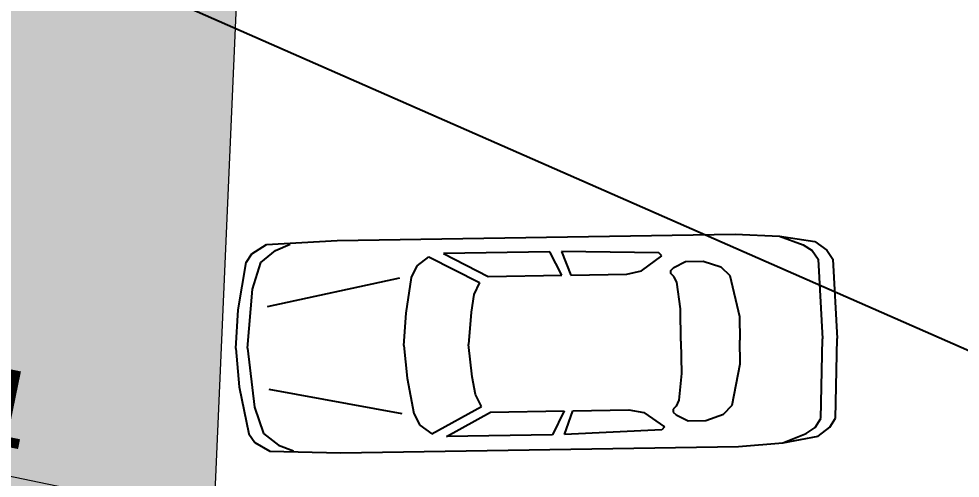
# Model space of a CAD drawing. Header units: centimetres. Extents: x 63871 to 181827, y -95930 to 42199.
# Drawn here: x 176684 to 177350, y 37214 to 37539 of the extents above; entities that cross this region are included whole.
import ezdxf

# ---------------------------------------------------------------- set-up
doc = ezdxf.new("R2010")
doc.units = ezdxf.units.CM
for name, color, linetype, lineweight in [('ARA SINIRLAR', 225, 'Continuous', 15), ('ARM_Pen_No__252', 8, 'Continuous', 18), ('OLUK', 222, 'Continuous', 15), ('ÇEKME MESAFESİ', 5, 'Continuous', 25)]:
    doc.layers.add(name, color=color, linetype=linetype, lineweight=lineweight)
doc.layers.add('Dıış Ölçü', color=140, linetype='Continuous')
doc.layers.add('furn', color=7, linetype='Continuous')
doc.styles.add('RomanS', font='')
doc.styles.get('RomanS').set_extended_font_data('Stylus BT')
doc.dimstyles.new('BÖYÜK', dxfattribs={"dimtxt": 70, "dimasz": 5, "dimexe": 5, "dimexo": 5, "dimgap": 2, "dimtad": 3, "dimdec": 0, "dimzin": 0, "dimdsep": 46, "dimtxsty": 'RomanS', "dimblk": 'DOT', "dimcen": 5, "dimadec": 0, "dimazin": 0, "dimtfac": 1, "dimtdec": 0, "dimtix": 1, "dimtofl": 0, "dimtmove": 1, "dimatfit": 0, "dimldrblk": 'DOT', "dimfxl": 10, "dimfxlon": 1, "dimtolj": 1, "dimtzin": 0, "dimarcsym": 0})

# ---------------------------------------------------------------- blocks, each defined once
blk = doc.blocks.new('02PCAR03')
at = {"color": 0, "linetype": 'ByBlock'}
for p, q in [((-170, 36), (-185, 35)), ((-35, 36), (-170, 36)), ((-11, 35), (-35, 36)), ((-197, 33), (-201, 30)), ((-185, 35), (-197, 33)), ((-193, 32), (-196, 30)), ((-185, 35), (-193, 32)), ((-14, 33), (-19, 35)), ((-9, 29), (-14, 33)), ((-6, 32), (-11, 35)), ((-4, 29), (-6, 32)), ((-201, 30), (-203, 27)), ((-196, 30), (-198, 27)), ((-145, 29), (-144, 30)), ((-138, 24), (-145, 29)), ((-144, 30), (-111, 31)), ((-111, 31), (-114, 23)), ((-111, 23), (-107, 31)), ((-107, 31), (-71, 31)), ((-71, 31), (-86, 23)), ((-66, 30), (-83, 21)), ((-62, 27), (-66, 30)), ((-6, 20), (-9, 29)), ((-1, 13), (-4, 29)), ((-203, 27), (-204, 0)), ((-198, 27), (-199, 0)), ((-159, 27), (-165, 25)), ((-153, 27), (-159, 27)), ((-149, 25), (-153, 27)), ((-60, 23), (-62, 27)), ((-165, 25), (-168, 22)), ((-148, 24), (-149, 25)), ((-149, 22), (-148, 23)), ((-148, 23), (-148, 24)), ((-133, 23), (-138, 24)), ((-114, 23), (-133, 23)), ((-86, 23), (-111, 23)), ((-58, 11), (-60, 23)), ((-11, 14), (-56, 23)), ((-168, 22), (-171, 8)), ((-151, 11), (-150, 20)), ((-150, 20), (-149, 22)), ((-83, 21), (-81, 17)), ((-4, 0), (-6, 20)), ((-81, 17), (-80, 11)), ((0, 0), (-1, 13)), ((-151, 0), (-151, 11)), ((-80, 11), (-79, 0)), ((-57, 0), (-58, 11)), ((-171, 8), (-171, 0)), ((-203, -27), (-204, 0)), ((-198, -27), (-199, 0)), ((-171, -8), (-171, 0)), ((-151, 0), (-151, -11)), ((-80, -11), (-79, 0)), ((-57, 0), (-58, -11)), ((-4, 0), (-6, -20)), ((0, 0), (-1, -13)), ((-168, -22), (-171, -8)), ((-151, -11), (-150, -20)), ((-81, -17), (-80, -11)), ((-58, -11), (-60, -23)), ((-11, -14), (-56, -23)), ((-1, -13), (-4, -29)), ((-83, -21), (-81, -17)), ((-165, -25), (-168, -22)), ((-150, -20), (-149, -22)), ((-149, -22), (-148, -23)), ((-66, -30), (-83, -21)), ((-6, -20), (-9, -29)), ((-159, -27), (-165, -25)), ((-149, -25), (-153, -27)), ((-148, -24), (-149, -25)), ((-148, -23), (-148, -24)), ((-138, -24), (-145, -29)), ((-133, -23), (-138, -24)), ((-114, -23), (-133, -23)), ((-111, -31), (-114, -23)), ((-86, -23), (-111, -23)), ((-111, -23), (-107, -31)), ((-71, -31), (-86, -23)), ((-60, -23), (-62, -27)), ((-201, -30), (-203, -27)), ((-196, -30), (-198, -27)), ((-153, -27), (-159, -27)), ((-62, -27), (-66, -30)), ((-197, -33), (-201, -30)), ((-193, -32), (-196, -30)), ((-145, -29), (-144, -30)), ((-144, -30), (-111, -31)), ((-107, -31), (-71, -31)), ((-9, -29), (-14, -33)), ((-4, -29), (-6, -32)), ((-185, -35), (-197, -33)), ((-185, -35), (-193, -32)), ((-170, -36), (-185, -35)), ((-11, -35), (-35, -36)), ((-14, -33), (-19, -35)), ((-6, -32), (-11, -35)), ((-35, -36), (-170, -36))]:
    blk.add_line(p, q, dxfattribs=at)
blk = doc.blocks.new('_Dot')
at = {"color": 0, "linetype": 'ByBlock', "lineweight": -2}
blk.add_line((-0.5, 0), (-1, 0), dxfattribs=at)
at = {"color": 0, "linetype": 'ByBlock', "const_width": 0.5}
blk.add_lwpolyline([(-0.25, 0, 1), (0.25, 0, 1)], format="xyb", close=True, dxfattribs=at)
blk = doc.blocks.new('*D384')
at = {"layer": 'Defpoints', "color": 0, "transparency": 16777216}
for p in [(-1661.81, 22365.37), (-1031.39, 22235.56, 0), (-1031.39, 22235.56)]:
    blk.add_point(p, dxfattribs=at)
at = {"layer": 'Dıış Ölçü', "color": 0, "lineweight": -2, "transparency": 16777216}
for p, q in [((-1661.81, 22365.37), (-1662.82, 22360.47)), ((-1656.91, 22364.36), (-1036.28, 22236.57)), ((-1031.39, 22235.56), (-1030.38, 22240.45))]:
    blk.add_line(p, q, dxfattribs=at)
at = {"layer": 'Dıış Ölçü', "color": 0, "lineweight": -2, "transparency": 16777216, "xscale": 5, "yscale": 5, "zscale": 5}
for p, rotation in [((-1661.81, 22365.37), 168.3646113733746), ((-1031.39, 22235.56), 348.3646113733746)]:
    blk.add_blockref('_Dot', p, dxfattribs=dict(at, rotation=rotation))
at = {"layer": 'Dıış Ölçü', "color": 0, "transparency": 16777216, "insert": (-1338.82, 22338.23), "char_height": 70, "attachment_point": 5, "rotation": 348.36461, "style": 'RomanS'}
blk.add_mtext('\\A1;644', dxfattribs=at)
blk = doc.blocks.new('VAZİYET PLANI')
at = {"layer": 'ARM_Pen_No__252'}
h = blk.add_hatch(dxfattribs=at)
h.set_pattern_fill('AR-HBONE', color=256, scale=0.51)
h.set_pattern_definition([(45, (-177951.86, -14930.114), (0, 73.27889), [155.448, -51.816]), (135, (-177915.22, -14893.474), (7e-15, 73.27889), [155.448, -51.816])])
h.paths.add_polyline_path([(-2120.17, 12277.21), (-2253.9, 9232.92), (-7195.09, 9337.4), (-6197.38, 12277.21)], flags=16)
h.paths.add_polyline_path([(-5125.36, 15515.8), (-2357.17, 23672.46), (-2865.8, 23896.02), (-7797.74, 9350.14), (-10518.2, 9407.66), (-10683.65, 8961.03), (623.37, 8722.42), (643.17, 9171.67), (-1702.89, 9221.27), (-1092.49, 23116.61), (-1633.57, 23354.42), (-1935.71, 15952.73), (-1958.71, 15952.73), (-1976.46, 15548.77)])
h.paths.add_polyline_path([(-1976.46, 15548.77), (-5125.36, 15515.8), (-6122.74, 12576.95), (-2107.01, 12576.95)])
at = {"layer": 'ARA SINIRLAR'}
blk.add_line((-1092.49, 23116.61), (-1702.89, 9221.27), dxfattribs=at)
at = {"layer": 'ÇEKME MESAFESİ'}
blk.add_lwpolyline([(-5.55, 5331.81), (308.62, 12485.41), (476.4, 16330.34), (575.85, 18602.22), (644.32, 20161.76), (725.52, 22011.24), (669.52, 22083.65), (-509.42, 22336.02), (-584.87, 22369.18), (-3315.89, 23569.53), (-5395.75, 23242.07), (-6367.13, 20242.3), (-7120.62, 17916.21), (-7587.36, 16475.45), (-8433.96, 13860.95), (-9144.43, 11733.77), (-10236.03, 8787.8)], dxfattribs=at)
at = {"layer": 'furn', "linetype": 'Continuous', "xscale": 2.086125961570064, "yscale": 2.086125961570064, "zscale": 2.086125961570064, "rotation": 180.9296038315417}
blk.add_blockref('02PCAR03', (-1114.79, 22375.96), dxfattribs=at)
at = {"layer": 'Dıış Ölçü'}
dim = blk.add_aligned_dim(p1=(-1661.81, 22365.37), p2=(-1031.39, 22235.56, 0), distance=0, dimstyle='BÖYÜK', dxfattribs=at)
dim.commit()
dim.dimension.update_dxf_attribs({"geometry": '*D384', "text_midpoint": (-1338.82, 22338.23)})

msp = doc.modelspace()

# ---------------------------------------------------------------- block references
at = {"layer": 'OLUK'}
msp.add_blockref('VAZİYET PLANI', (177951.86, 14930.11), dxfattribs=at)

doc.saveas('drawing.dxf')
